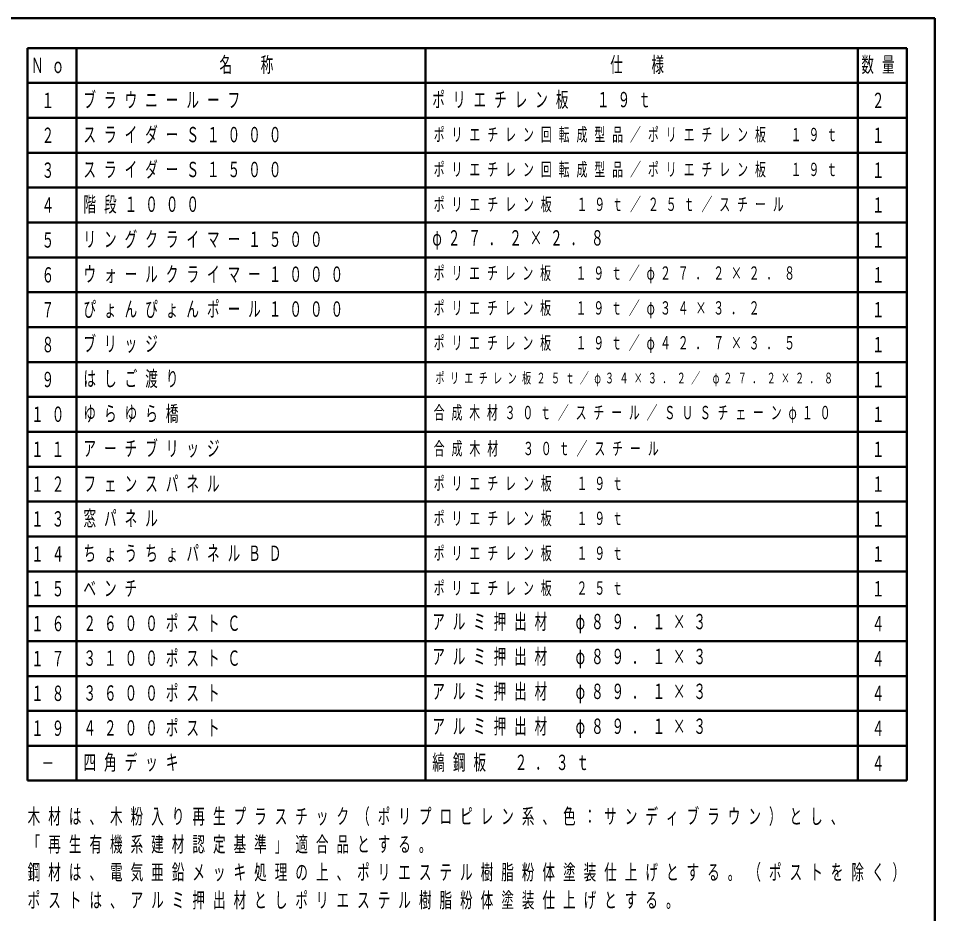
# Model space of a CAD drawing. Units: millimetres on the paper, scale 1:50. Extents: x -365 to 0, y -594 to 257.
# Drawn here: x -131.3 to 0, y 128.7 to 257 of the extents above; entities that cross this region are included whole.
import ezdxf
from ezdxf.enums import TextEntityAlignment as Align

# ---------------------------------------------------------------- set-up
doc = ezdxf.new("R2010")
doc.units = ezdxf.units.MM
doc.layers.add('LY_1', color=140, linetype='Continuous', lineweight=50)
doc.styles.add('ＭＳ ゴシック', font='')
doc.styles.get('ＭＳ ゴシック').set_extended_font_data('MS Gothic')

msp = doc.modelspace()

# ---------------------------------------------------------------- linework, layer by layer
at = {"layer": 'LY_1', "color": 7}
for p, q in [((0, 257), (-365, 257)), ((0, 0), (0, 257))]:
    msp.add_line(p, q, dxfattribs=at)
at = {"layer": 'LY_1'}
for p, q in [((-130, 147.732), (-130, 252.732)), ((-130, 252.732), (-4, 252.732)), ((-123, 147.732), (-123, 252.732)), ((-73, 147.732), (-73, 252.732)), ((-11, 147.732), (-11, 252.732)), ((-4, 147.732), (-4, 252.732)), ((-130, 247.732), (-4, 247.732)), ((-130, 242.732), (-4, 242.732)), ((-130, 237.732), (-4, 237.732)), ((-130, 232.732), (-4, 232.732)), ((-130, 227.732), (-4, 227.732)), ((-130, 222.732), (-4, 222.732)), ((-130, 217.732), (-4, 217.732)), ((-130, 212.732), (-4, 212.732)), ((-130, 207.732), (-4, 207.732)), ((-130, 202.732), (-4, 202.732)), ((-130, 197.732), (-4, 197.732)), ((-130, 192.732), (-4, 192.732)), ((-130, 187.732), (-4, 187.732)), ((-130, 182.732), (-4, 182.732)), ((-130, 177.732), (-4, 177.732)), ((-130, 172.732), (-4, 172.732)), ((-130, 167.732), (-4, 167.732)), ((-130, 162.732), (-4, 162.732)), ((-130, 157.732), (-4, 157.732)), ((-130, 152.732), (-4, 152.732)), ((-130, 147.732), (-4, 147.732))]:
    msp.add_line(p, q, dxfattribs=at)

# ---------------------------------------------------------------- texts
at = {"layer": 'LY_1', "color": 7, "style": 'ＭＳ ゴシック', "width": 0.6}
for s, p in [('１', (-128, 245.232)), ('２', (-9, 245.232)), ('２', (-128, 240.232)), ('１', (-9, 240.232)), ('３', (-128, 235.232)), ('１', (-9, 235.232)), ('４', (-128, 230.232)), ('１', (-9, 230.232)), ('５', (-128, 225.232)), ('１', (-9, 225.232)), ('６', (-128, 220.232)), ('１', (-9, 220.232)), ('７', (-128, 215.232)), ('１', (-9, 215.232)), ('８', (-128, 210.232)), ('１', (-9, 210.232)), ('９', (-128, 205.232)), ('１', (-9, 205.232)), ('１', (-9, 200.232)), ('１', (-9, 195.232)), ('１', (-9, 190.232)), ('１', (-9, 185.232)), ('１', (-9, 180.232)), ('１', (-9, 175.232)), ('４', (-9, 170.232)), ('４', (-9, 165.232)), ('４', (-9, 160.232)), ('４', (-9, 155.232)), ('４', (-9, 150.232)), ('－', (-128, 150.232))]:
    msp.add_text(s, height=2.199, dxfattribs=at).set_placement(p, align=Align.MIDDLE_LEFT)
at = {"layer": 'LY_1', "color": 7, "style": 'ＭＳ ゴシック'}
for s, insert, char_height, attachment_point in [('\\T1.64;\\W0.6;Ｎｏ', (-129.5, 250.232), 2.199, 4), ('\\T1.64;\\W0.6;名\u3000称', (-102.5, 250.232), 2.199, 4), ('\\T1.64;\\W0.6;仕\u3000様', (-46.5, 250.232), 2.199, 4), ('\\T1.64;\\W0.6;数量', (-10.5, 250.232), 2.199, 4), ('\\T1.64;\\W0.6;ブラウニールーフ', (-122, 245.232), 2.199, 4), ('\\T1.64;\\W0.6;ポリエチレン板\u3000１９ｔ', (-72, 245.232), 2.199, 4), ('\\T1.64;\\W0.6;スライダーＳ１０００', (-122, 240.232), 2.199, 4), ('\\T1.64;\\W0.6;ポリエチレン回転成型品／ポリエチレン板\u3000１９ｔ', (-71.8, 240.232), 1.906, 4), ('\\T1.64;\\W0.6;スライダーＳ１５００', (-122, 235.232), 2.199, 4), ('\\T1.64;\\W0.6;ポリエチレン回転成型品／ポリエチレン板\u3000１９ｔ', (-71.8, 235.232), 1.906, 4), ('\\T1.64;\\W0.6;階段１０００', (-122, 230.232), 2.199, 4), ('\\T1.64;\\W0.6;ポリエチレン板\u3000１９ｔ／２５ｔ／スチール', (-71.8, 230.232), 1.906, 4), ('\\T1.64;\\W0.6;リングクライマー１５００', (-122, 225.232), 2.199, 4), ('\\T1.63;\\W0.6;φ２７．２×２．８', (-72, 225.232), 2.199, 4), ('\\T1.64;\\W0.6;ウォールクライマー１０００', (-122, 220.232), 2.199, 4), ('\\T1.63;\\W0.6;ポリエチレン板\u3000１９ｔ／φ２７．２×２．８', (-71.8, 220.232), 1.906, 4), ('\\T1.64;\\W0.6;ぴょんぴょんポール１０００', (-122, 215.232), 2.199, 4), ('\\T1.63;\\W0.6;ポリエチレン板\u3000１９ｔ／φ３４×３．２', (-71.8, 215.232), 1.906, 4), ('\\T1.64;\\W0.6;ブリッジ', (-122, 210.232), 2.199, 4), ('\\T1.63;\\W0.6;ポリエチレン板\u3000１９ｔ／φ４２．７×３．５', (-71.8, 210.232), 1.906, 4), ('\\T1.64;\\W0.6;はしご渡り', (-122, 205.232), 2.199, 4), ('\\T1.6;\\W0.6;ポリエチレン板２５ｔ／φ３４×３．２／\\~φ２７．２×２．８', (-71.55, 205.232), 1.54, 4), ('\\T1.64;\\W0.6;１０', (-129.5, 200.232), 2.199, 4), ('\\T1.64;\\W0.6;ゆらゆら橋', (-122, 200.232), 2.199, 4), ('\\T1.63;\\W0.6;合成木材３０ｔ／スチール／ＳＵＳチェーンφ１０', (-71.8, 200.232), 1.906, 4), ('\\T1.64;\\W0.6;１１', (-129.5, 195.232), 2.199, 4), ('\\T1.64;\\W0.6;アーチブリッジ', (-122, 195.232), 2.199, 4), ('\\T1.64;\\W0.6;合成木材\u3000３０ｔ／スチール', (-71.8, 195.232), 1.906, 4), ('\\T1.64;\\W0.6;１２', (-129.5, 190.232), 2.199, 4), ('\\T1.64;\\W0.6;フェンスパネル', (-122, 190.232), 2.199, 4), ('\\T1.64;\\W0.6;ポリエチレン板\u3000１９ｔ', (-71.8, 190.232), 1.906, 4), ('\\T1.64;\\W0.6;窓パネル', (-122, 185.232), 2.199, 4), ('\\T1.64;\\W0.6;ポリエチレン板\u3000１９ｔ', (-71.8, 185.232), 1.906, 4), ('\\T1.64;\\W0.6;１３', (-129.5, 185.232), 2.199, 4), ('\\T1.64;\\W0.6;１４', (-129.5, 180.232), 2.199, 4), ('\\T1.64;\\W0.6;ちょうちょパネルＢＤ', (-122, 180.232), 2.199, 4), ('\\T1.64;\\W0.6;ポリエチレン板\u3000１９ｔ', (-71.8, 180.232), 1.906, 4), ('\\T1.64;\\W0.6;１５', (-129.5, 175.232), 2.199, 4), ('\\T1.64;\\W0.6;ベンチ', (-122, 175.232), 2.199, 4), ('\\T1.64;\\W0.6;ポリエチレン板\u3000２５ｔ', (-71.8, 175.232), 1.906, 4), ('\\T1.64;\\W0.6;１６', (-129.5, 170.232), 2.199, 4), ('\\T1.64;\\W0.6;２６００ポストＣ', (-122, 170.232), 2.199, 4), ('\\T1.63;\\W0.6;アルミ押出材\u3000φ８９．１×３', (-72, 170.232), 2.199, 4), ('\\T1.63;\\W0.6;アルミ押出材\u3000φ８９．１×３', (-72, 165.232), 2.199, 4), ('\\T1.64;\\W0.6;１７', (-129.5, 165.232), 2.199, 4), ('\\T1.64;\\W0.6;３１００ポストＣ', (-122, 165.232), 2.199, 4), ('\\T1.64;\\W0.6;３６００ポスト', (-122, 160.232), 2.199, 4), ('\\T1.63;\\W0.6;アルミ押出材\u3000φ８９．１×３', (-72, 160.232), 2.199, 4), ('\\T1.64;\\W0.6;１８', (-129.5, 160.232), 2.199, 4), ('\\T1.64;\\W0.6;１９', (-129.5, 155.232), 2.199, 4), ('\\T1.64;\\W0.6;４２００ポスト', (-122, 155.232), 2.199, 4), ('\\T1.63;\\W0.6;アルミ押出材\u3000φ８９．１×３', (-72, 155.232), 2.199, 4), ('\\T1.64;\\W0.6;四角デッキ', (-122, 150.232), 2.199, 4), ('\\T1.64;\\W0.6;縞鋼板\u3000２．３ｔ', (-72, 150.232), 2.199, 4), ('\\T1.64;\\W0.6;木材は、木粉入り再生プラスチック（ポリプロピレン系、色：サンディブラウン）とし、', (-130, 143.718), 2.199, 1), ('\\T1.64;\\W0.6;「再生有機系建材認定基準」適合品とする。', (-130, 139.718), 2.199, 1), ('\\T1.64;\\W0.6;鋼材は、電気亜鉛メッキ処理の上、ポリエステル樹脂粉体塗装仕上げとする。（ポストを除く）', (-130, 135.718), 2.199, 1), ('\\T1.64;\\W0.6;ポストは、アルミ押出材としポリエステル樹脂粉体塗装仕上げとする。', (-130, 131.718), 2.199, 1)]:
    msp.add_mtext(s, dxfattribs=dict(at, insert=insert, char_height=char_height, attachment_point=attachment_point))

doc.saveas('drawing.dxf')
